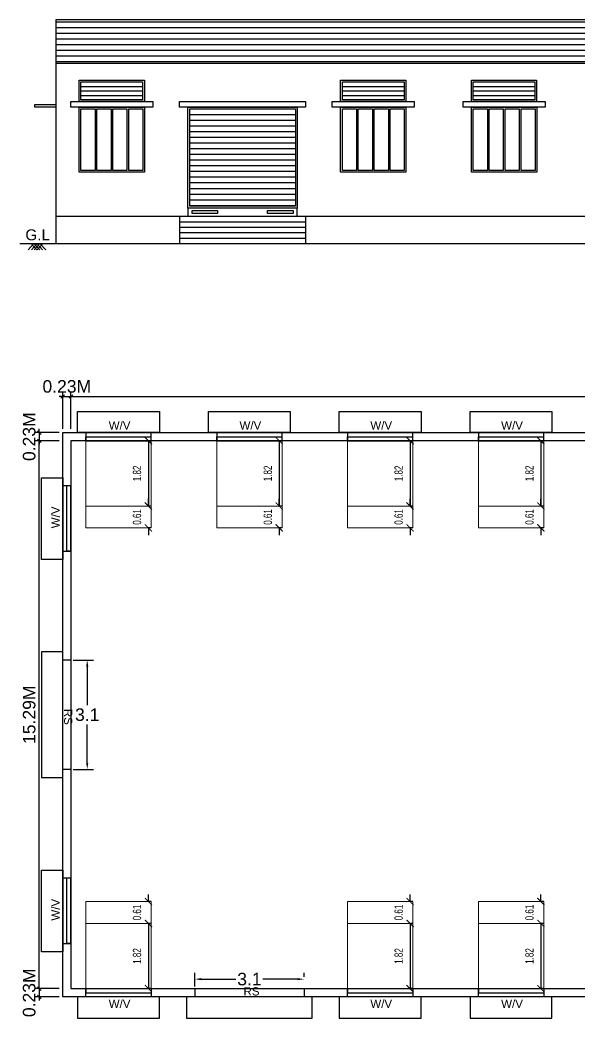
# Model space of a CAD drawing. Header units: metres. Extents: x 531 to 643, y 168 to 255.
# Drawn here: x 530.76 to 546.36, y 169.49 to 197.35 of the extents above; entities that cross this region are included whole.
import ezdxf

# ---------------------------------------------------------------- set-up
doc = ezdxf.new("R2010")
doc.units = ezdxf.units.M
doc.layers.add('BLK_1_FLR_0_BLT_UP_AREA', color=1, linetype='Continuous', plot=False)
for name, color, linetype in [('BLK_1_FLR_0_CHAJJA', 6, 'Continuous'), ('BLK_1_FLR_0_EXIT_WIDTH_DOOR', 2, 'Continuous'), ('BLK_1_FLR_0_REGULAR_ROOM_1', 117, 'Continuous'), ('WORKSHOP_AREA', 117, 'Continuous')]:
    doc.layers.add(name, color=color, linetype=linetype)
doc.layers.add('BLK_1_FLR_0_ROOM_1_LIGHT_VENTILATION_1', color=232, linetype='Continuous', lineweight=0)
doc.styles.add('architectura', font='arial.ttf')
doc.styles.add('DIM 100', font='ARIALN.TTF', dxfattribs={"width": 0.85, "height": 0.23})
doc.styles.get("Standard").update_dxf_attribs({"font": 'arial.ttf', "height": 0.35})
doc.dimstyles.new('GRID DIM 400', dxfattribs={"dimscale": 0, "dimtxt": 0.8, "dimasz": 0.2, "dimexe": 0, "dimexo": 0, "dimgap": 0.2, "dimtad": 0, "dimlfac": -0.1, "dimzin": 1, "dimdsep": 46, "dimtxsty": 'DIM 100', "dimblk": 'ARCHTICK', "dimcen": 0, "dimclrd": 256, "dimclre": 252, "dimclrt": 4, "dimazin": 0, "dimtfac": 1, "dimtix": 1, "dimtofl": 0, "dimtmove": 2, "dimatfit": 0, "dimldrblk": 'ARCHTICK', "dimfxl": 0, "dimtolj": 1, "dimtzin": 0, "dimarcsym": 0})
doc.dimstyles.new('ISO-25', dxfattribs={"dimtxt": 0.35, "dimasz": 0.1, "dimexe": 0.1, "dimexo": 0.1, "dimgap": 0.1, "dimtad": 1, "dimdsep": 46, "dimtxsty": 'Standard', "dimblk": 'OBLIQUE', "dimcen": 2.5, "dimclrd": 256, "dimclre": 256, "dimclrt": 256, "dimadec": 0, "dimazin": 0, "dimtfac": 1, "dimtix": 1, "dimtmove": 0, "dimatfit": 0, "dimldrblk": 'OBLIQUE', "dimfxl": 0, "dimlwd": -1, "dimlwe": -1, "dimarcsym": 0})
doc.dimstyles.new('STANDARD$0', dxfattribs={"dimtxt": 5, "dimasz": 4, "dimexe": 1, "dimexo": 1, "dimgap": 1, "dimtad": 1, "dimdec": 1, "dimzin": 3, "dimdsep": 46, "dimlunit": 4, "dimtxsty": 'architectura', "dimblk": 'OBLIQUE', "dimcen": 0.09375, "dimdle": 1, "dimclrd": 8, "dimclre": 8, "dimclrt": 7, "dimadec": 1, "dimazin": 0, "dimtfac": 1, "dimtdec": 1, "dimtofl": 0, "dimtmove": 2, "dimatfit": 3, "dimldrblk": 'ARCHTICK', "dimfxl": 0, "dimfrac": 2, "dimtolj": 1, "dimtzin": 0, "dimarcsym": 0})

# ---------------------------------------------------------------- blocks, each defined once
blk = doc.blocks.new('_Oblique')
at = {"color": 0, "linetype": 'ByBlock', "lineweight": -2}
blk.add_line((-0.5, -0.5), (0.5, 0.5), dxfattribs=at)
blk = doc.blocks.new('*D39')
for p, q in [((532.18, 185.932), (532.18, 186.939)), ((571.34, 185.932), (571.34, 186.939)), ((532.18, 186.839), (571.34, 186.839))]:
    blk.add_line(p, q)
at = {"layer": 'Defpoints', "color": 0}
for p in [(571.34, 186.839), (532.18, 185.832), (571.34, 185.832)]:
    blk.add_point(p, dxfattribs=at)
at = {"xscale": 0.1, "yscale": 0.1, "zscale": 0.1, "rotation": 180}
blk.add_blockref('_Oblique', (532.18, 186.839), dxfattribs=at)
at = {"xscale": 0.1, "yscale": 0.1, "zscale": 0.1}
blk.add_blockref('_Oblique', (571.34, 186.839), dxfattribs=at)
at = {"insert": (551.76, 187.118), "char_height": 0.35, "attachment_point": 5}
blk.add_mtext('39.16M', dxfattribs=at)
blk = doc.blocks.new('*D40')
for p, q in [((531.95, 185.932), (531.95, 186.939)), ((532.18, 185.932), (532.18, 186.939)), ((531.95, 186.839), (531.85, 186.839)), ((531.95, 186.839), (532.18, 186.839)), ((532.18, 186.839), (532.28, 186.839))]:
    blk.add_line(p, q)
at = {"layer": 'Defpoints', "color": 0}
for p in [(532.18, 186.839), (531.95, 185.832), (532.18, 185.832)]:
    blk.add_point(p, dxfattribs=at)
at = {"xscale": 0.1, "yscale": 0.1, "zscale": 0.1}
blk.add_blockref('_Oblique', (531.95, 186.839), dxfattribs=at)
at = {"xscale": 0.1, "yscale": 0.1, "zscale": 0.1, "rotation": 180}
blk.add_blockref('_Oblique', (532.18, 186.839), dxfattribs=at)
at = {"insert": (532.065, 187.118), "char_height": 0.35, "attachment_point": 5}
blk.add_mtext('0.23M', dxfattribs=at)
blk = doc.blocks.new('*D41')
for p, q in [((531.85, 185.602), (531.195, 185.602)), ((531.295, 170.312), (531.295, 185.602)), ((531.85, 170.312), (531.195, 170.312))]:
    blk.add_line(p, q)
at = {"layer": 'Defpoints', "color": 0}
for p in [(531.295, 185.602), (531.95, 185.602), (531.95, 170.312)]:
    blk.add_point(p, dxfattribs=at)
at = {"xscale": 0.1, "yscale": 0.1, "zscale": 0.1}
for p, rotation in [((531.295, 185.602), 90), ((531.295, 170.312), 270)]:
    blk.add_blockref('_Oblique', p, dxfattribs=dict(at, rotation=rotation))
at = {"insert": (531.016, 177.957), "char_height": 0.35, "attachment_point": 5, "rotation": 90}
blk.add_mtext('15.29M', dxfattribs=at)
blk = doc.blocks.new('*D42')
for p, q in [((531.85, 185.832), (531.195, 185.832)), ((531.295, 185.832), (531.295, 185.932)), ((531.295, 185.832), (531.295, 185.602)), ((531.85, 185.602), (531.195, 185.602)), ((531.295, 185.602), (531.295, 185.502))]:
    blk.add_line(p, q)
at = {"layer": 'Defpoints', "color": 0}
for p in [(531.95, 185.832), (531.295, 185.602), (531.95, 185.602)]:
    blk.add_point(p, dxfattribs=at)
at = {"xscale": 0.1, "yscale": 0.1, "zscale": 0.1}
for p, rotation in [((531.295, 185.832), 270), ((531.295, 185.602), 90)]:
    blk.add_blockref('_Oblique', p, dxfattribs=dict(at, rotation=rotation))
at = {"insert": (531.016, 185.717), "char_height": 0.35, "attachment_point": 5, "rotation": 90}
blk.add_mtext('0.23M', dxfattribs=at)
blk = doc.blocks.new('*D43')
for p, q in [((531.85, 170.312), (531.195, 170.312)), ((531.295, 170.312), (531.295, 170.412)), ((531.295, 170.312), (531.295, 170.082)), ((531.85, 170.082), (531.195, 170.082)), ((531.295, 170.082), (531.295, 169.982))]:
    blk.add_line(p, q)
at = {"layer": 'Defpoints', "color": 0}
for p in [(531.95, 170.312), (531.295, 170.082), (531.95, 170.082)]:
    blk.add_point(p, dxfattribs=at)
at = {"xscale": 0.1, "yscale": 0.1, "zscale": 0.1}
for p, rotation in [((531.295, 170.312), 270), ((531.295, 170.082), 90)]:
    blk.add_blockref('_Oblique', p, dxfattribs=dict(at, rotation=rotation))
at = {"insert": (531.016, 170.197), "char_height": 0.35, "attachment_point": 5, "rotation": 90}
blk.add_mtext('0.23M', dxfattribs=at)
blk = doc.blocks.new('_ArchTick')
at = {"color": 0, "linetype": 'ByBlock', "const_width": 0.15}
blk.add_lwpolyline([(-0.5, -0.5), (0.5, 0.5)], dxfattribs=at)
blk = doc.blocks.new('*D81')
at = {"layer": 'BLK_1_FLR_0_ROOM_1_LIGHT_VENTILATION_1', "color": 252, "lineweight": -2}
for p, q in [((534.42, 185.602), (534.342, 185.602)), ((534.42, 183.782), (534.342, 183.782))]:
    blk.add_line(p, q, dxfattribs=at)
at = {"layer": 'BLK_1_FLR_0_ROOM_1_LIGHT_VENTILATION_1', "lineweight": -2}
blk.add_line((534.342, 185.602), (534.342, 183.782), dxfattribs=at)
at = {"layer": 'Defpoints', "color": 0}
for p in [(534.42, 185.602), (534.342, 183.782), (534.42, 183.782)]:
    blk.add_point(p, dxfattribs=at)
at = {"layer": 'BLK_1_FLR_0_ROOM_1_LIGHT_VENTILATION_1', "lineweight": -2, "xscale": 0.2, "yscale": 0.2, "zscale": 0.2}
for p, rotation in [((534.342, 185.602), 90), ((534.342, 183.782), 270)]:
    blk.add_blockref('_ArchTick', p, dxfattribs=dict(at, rotation=rotation))
at = {"layer": 'BLK_1_FLR_0_ROOM_1_LIGHT_VENTILATION_1', "insert": (534.024, 184.692), "char_height": 0.23, "attachment_point": 5, "rotation": 90, "style": 'DIM 100'}
blk.add_mtext('\\A1;1.82', dxfattribs=at)
blk = doc.blocks.new('*D49')
at = {"layer": 'BLK_1_FLR_0_ROOM_1_LIGHT_VENTILATION_1', "lineweight": -2}
for p, q in [((534.342, 183.782), (534.342, 183.982)), ((534.342, 183.172), (534.342, 182.972))]:
    blk.add_line(p, q, dxfattribs=at)
at = {"layer": 'BLK_1_FLR_0_ROOM_1_LIGHT_VENTILATION_1', "color": 252, "lineweight": -2}
for p, q in [((534.42, 183.782), (534.342, 183.782)), ((534.42, 183.172), (534.342, 183.172))]:
    blk.add_line(p, q, dxfattribs=at)
at = {"layer": 'Defpoints', "color": 0}
for p in [(534.42, 183.782), (534.342, 183.172), (534.42, 183.172)]:
    blk.add_point(p, dxfattribs=at)
at = {"layer": 'BLK_1_FLR_0_ROOM_1_LIGHT_VENTILATION_1', "lineweight": -2, "xscale": 0.2, "yscale": 0.2, "zscale": 0.2}
for p, rotation in [((534.342, 183.782), 270), ((534.342, 183.172), 90)]:
    blk.add_blockref('_ArchTick', p, dxfattribs=dict(at, rotation=rotation))
at = {"layer": 'BLK_1_FLR_0_ROOM_1_LIGHT_VENTILATION_1', "insert": (534.024, 183.477), "char_height": 0.23, "attachment_point": 5, "rotation": 90, "style": 'DIM 100'}
blk.add_mtext('\\A1;0.61', dxfattribs=at)
blk = doc.blocks.new('*D82')
at = {"layer": 'BLK_1_FLR_0_ROOM_1_LIGHT_VENTILATION_1', "color": 252, "lineweight": -2}
for p, q in [((538.07, 185.602), (537.992, 185.602)), ((538.07, 183.782), (537.992, 183.782))]:
    blk.add_line(p, q, dxfattribs=at)
at = {"layer": 'BLK_1_FLR_0_ROOM_1_LIGHT_VENTILATION_1', "lineweight": -2}
blk.add_line((537.992, 185.602), (537.992, 183.782), dxfattribs=at)
at = {"layer": 'Defpoints', "color": 0}
for p in [(538.07, 185.602), (537.992, 183.782), (538.07, 183.782)]:
    blk.add_point(p, dxfattribs=at)
at = {"layer": 'BLK_1_FLR_0_ROOM_1_LIGHT_VENTILATION_1', "lineweight": -2, "xscale": 0.2, "yscale": 0.2, "zscale": 0.2}
for p, rotation in [((537.992, 185.602), 90), ((537.992, 183.782), 270)]:
    blk.add_blockref('_ArchTick', p, dxfattribs=dict(at, rotation=rotation))
at = {"layer": 'BLK_1_FLR_0_ROOM_1_LIGHT_VENTILATION_1', "insert": (537.674, 184.692), "char_height": 0.23, "attachment_point": 5, "rotation": 90, "style": 'DIM 100'}
blk.add_mtext('\\A1;1.82', dxfattribs=at)
blk = doc.blocks.new('*D50')
at = {"layer": 'BLK_1_FLR_0_ROOM_1_LIGHT_VENTILATION_1', "lineweight": -2}
for p, q in [((537.992, 183.782), (537.992, 183.982)), ((537.992, 183.172), (537.992, 182.972))]:
    blk.add_line(p, q, dxfattribs=at)
at = {"layer": 'BLK_1_FLR_0_ROOM_1_LIGHT_VENTILATION_1', "color": 252, "lineweight": -2}
for p, q in [((538.07, 183.782), (537.992, 183.782)), ((538.07, 183.172), (537.992, 183.172))]:
    blk.add_line(p, q, dxfattribs=at)
at = {"layer": 'Defpoints', "color": 0}
for p in [(538.07, 183.782), (537.992, 183.172), (538.07, 183.172)]:
    blk.add_point(p, dxfattribs=at)
at = {"layer": 'BLK_1_FLR_0_ROOM_1_LIGHT_VENTILATION_1', "lineweight": -2, "xscale": 0.2, "yscale": 0.2, "zscale": 0.2}
for p, rotation in [((537.992, 183.782), 270), ((537.992, 183.172), 90)]:
    blk.add_blockref('_ArchTick', p, dxfattribs=dict(at, rotation=rotation))
at = {"layer": 'BLK_1_FLR_0_ROOM_1_LIGHT_VENTILATION_1', "insert": (537.674, 183.477), "char_height": 0.23, "attachment_point": 5, "rotation": 90, "style": 'DIM 100'}
blk.add_mtext('\\A1;0.61', dxfattribs=at)
blk = doc.blocks.new('*D83')
at = {"layer": 'BLK_1_FLR_0_ROOM_1_LIGHT_VENTILATION_1', "color": 252, "lineweight": -2}
for p, q in [((541.72, 185.602), (541.642, 185.602)), ((541.72, 183.782), (541.642, 183.782))]:
    blk.add_line(p, q, dxfattribs=at)
at = {"layer": 'BLK_1_FLR_0_ROOM_1_LIGHT_VENTILATION_1', "lineweight": -2}
blk.add_line((541.642, 185.602), (541.642, 183.782), dxfattribs=at)
at = {"layer": 'Defpoints', "color": 0}
for p in [(541.72, 185.602), (541.642, 183.782), (541.72, 183.782)]:
    blk.add_point(p, dxfattribs=at)
at = {"layer": 'BLK_1_FLR_0_ROOM_1_LIGHT_VENTILATION_1', "lineweight": -2, "xscale": 0.2, "yscale": 0.2, "zscale": 0.2}
for p, rotation in [((541.642, 185.602), 90), ((541.642, 183.782), 270)]:
    blk.add_blockref('_ArchTick', p, dxfattribs=dict(at, rotation=rotation))
at = {"layer": 'BLK_1_FLR_0_ROOM_1_LIGHT_VENTILATION_1', "insert": (541.324, 184.692), "char_height": 0.23, "attachment_point": 5, "rotation": 90, "style": 'DIM 100'}
blk.add_mtext('\\A1;1.82', dxfattribs=at)
blk = doc.blocks.new('*D51')
at = {"layer": 'BLK_1_FLR_0_ROOM_1_LIGHT_VENTILATION_1', "lineweight": -2}
for p, q in [((541.642, 183.782), (541.642, 183.982)), ((541.642, 183.172), (541.642, 182.972))]:
    blk.add_line(p, q, dxfattribs=at)
at = {"layer": 'BLK_1_FLR_0_ROOM_1_LIGHT_VENTILATION_1', "color": 252, "lineweight": -2}
for p, q in [((541.72, 183.782), (541.642, 183.782)), ((541.72, 183.172), (541.642, 183.172))]:
    blk.add_line(p, q, dxfattribs=at)
at = {"layer": 'Defpoints', "color": 0}
for p in [(541.72, 183.782), (541.642, 183.172), (541.72, 183.172)]:
    blk.add_point(p, dxfattribs=at)
at = {"layer": 'BLK_1_FLR_0_ROOM_1_LIGHT_VENTILATION_1', "lineweight": -2, "xscale": 0.2, "yscale": 0.2, "zscale": 0.2}
for p, rotation in [((541.642, 183.782), 270), ((541.642, 183.172), 90)]:
    blk.add_blockref('_ArchTick', p, dxfattribs=dict(at, rotation=rotation))
at = {"layer": 'BLK_1_FLR_0_ROOM_1_LIGHT_VENTILATION_1', "insert": (541.324, 183.477), "char_height": 0.23, "attachment_point": 5, "rotation": 90, "style": 'DIM 100'}
blk.add_mtext('\\A1;0.61', dxfattribs=at)
blk = doc.blocks.new('*D54')
at = {"layer": 'BLK_1_FLR_0_ROOM_1_LIGHT_VENTILATION_1', "color": 252, "lineweight": -2}
for p, q in [((545.37, 185.602), (545.292, 185.602)), ((545.37, 183.782), (545.292, 183.782))]:
    blk.add_line(p, q, dxfattribs=at)
at = {"layer": 'BLK_1_FLR_0_ROOM_1_LIGHT_VENTILATION_1', "lineweight": -2}
blk.add_line((545.292, 185.602), (545.292, 183.782), dxfattribs=at)
at = {"layer": 'Defpoints', "color": 0}
for p in [(545.37, 185.602), (545.292, 183.782), (545.37, 183.782)]:
    blk.add_point(p, dxfattribs=at)
at = {"layer": 'BLK_1_FLR_0_ROOM_1_LIGHT_VENTILATION_1', "lineweight": -2, "xscale": 0.2, "yscale": 0.2, "zscale": 0.2}
for p, rotation in [((545.292, 185.602), 90), ((545.292, 183.782), 270)]:
    blk.add_blockref('_ArchTick', p, dxfattribs=dict(at, rotation=rotation))
at = {"layer": 'BLK_1_FLR_0_ROOM_1_LIGHT_VENTILATION_1', "insert": (544.974, 184.692), "char_height": 0.23, "attachment_point": 5, "rotation": 90, "style": 'DIM 100'}
blk.add_mtext('\\A1;1.82', dxfattribs=at)
blk = doc.blocks.new('*D17')
at = {"layer": 'BLK_1_FLR_0_ROOM_1_LIGHT_VENTILATION_1', "lineweight": -2}
for p, q in [((545.292, 183.782), (545.292, 183.982)), ((545.292, 183.172), (545.292, 182.972))]:
    blk.add_line(p, q, dxfattribs=at)
at = {"layer": 'BLK_1_FLR_0_ROOM_1_LIGHT_VENTILATION_1', "color": 252, "lineweight": -2}
for p, q in [((545.37, 183.782), (545.292, 183.782)), ((545.37, 183.172), (545.292, 183.172))]:
    blk.add_line(p, q, dxfattribs=at)
at = {"layer": 'Defpoints', "color": 0}
for p in [(545.37, 183.782), (545.292, 183.172), (545.37, 183.172)]:
    blk.add_point(p, dxfattribs=at)
at = {"layer": 'BLK_1_FLR_0_ROOM_1_LIGHT_VENTILATION_1', "lineweight": -2, "xscale": 0.2, "yscale": 0.2, "zscale": 0.2}
for p, rotation in [((545.292, 183.782), 270), ((545.292, 183.172), 90)]:
    blk.add_blockref('_ArchTick', p, dxfattribs=dict(at, rotation=rotation))
at = {"layer": 'BLK_1_FLR_0_ROOM_1_LIGHT_VENTILATION_1', "insert": (544.974, 183.477), "char_height": 0.23, "attachment_point": 5, "rotation": 90, "style": 'DIM 100'}
blk.add_mtext('\\A1;0.61', dxfattribs=at)
blk = doc.blocks.new('*D62')
at = {"layer": 'BLK_1_FLR_0_ROOM_1_LIGHT_VENTILATION_1', "color": 252, "lineweight": -2}
for p, q in [((534.42, 172.132), (534.342, 172.132)), ((534.42, 170.312), (534.342, 170.312))]:
    blk.add_line(p, q, dxfattribs=at)
at = {"layer": 'BLK_1_FLR_0_ROOM_1_LIGHT_VENTILATION_1', "lineweight": -2}
blk.add_line((534.342, 172.132), (534.342, 170.312), dxfattribs=at)
at = {"layer": 'Defpoints', "color": 0}
for p in [(534.42, 172.132), (534.342, 170.312), (534.42, 170.312)]:
    blk.add_point(p, dxfattribs=at)
at = {"layer": 'BLK_1_FLR_0_ROOM_1_LIGHT_VENTILATION_1', "lineweight": -2, "xscale": 0.2, "yscale": 0.2, "zscale": 0.2}
for p, rotation in [((534.342, 172.132), 90), ((534.342, 170.312), 270)]:
    blk.add_blockref('_ArchTick', p, dxfattribs=dict(at, rotation=rotation))
at = {"layer": 'BLK_1_FLR_0_ROOM_1_LIGHT_VENTILATION_1', "insert": (534.024, 171.222), "char_height": 0.23, "attachment_point": 5, "rotation": 90, "style": 'DIM 100'}
blk.add_mtext('\\A1;1.82', dxfattribs=at)
blk = doc.blocks.new('*D31')
at = {"layer": 'BLK_1_FLR_0_ROOM_1_LIGHT_VENTILATION_1', "lineweight": -2}
for p, q in [((534.342, 172.742), (534.342, 172.942)), ((534.342, 172.132), (534.342, 171.932))]:
    blk.add_line(p, q, dxfattribs=at)
at = {"layer": 'BLK_1_FLR_0_ROOM_1_LIGHT_VENTILATION_1', "color": 252, "lineweight": -2}
for p, q in [((534.42, 172.742), (534.342, 172.742)), ((534.42, 172.132), (534.342, 172.132))]:
    blk.add_line(p, q, dxfattribs=at)
at = {"layer": 'Defpoints', "color": 0}
for p in [(534.42, 172.742), (534.342, 172.132), (534.42, 172.132)]:
    blk.add_point(p, dxfattribs=at)
at = {"layer": 'BLK_1_FLR_0_ROOM_1_LIGHT_VENTILATION_1', "lineweight": -2, "xscale": 0.2, "yscale": 0.2, "zscale": 0.2}
for p, rotation in [((534.342, 172.742), 270), ((534.342, 172.132), 90)]:
    blk.add_blockref('_ArchTick', p, dxfattribs=dict(at, rotation=rotation))
at = {"layer": 'BLK_1_FLR_0_ROOM_1_LIGHT_VENTILATION_1', "insert": (534.024, 172.437), "char_height": 0.23, "attachment_point": 5, "rotation": 90, "style": 'DIM 100'}
blk.add_mtext('\\A1;0.61', dxfattribs=at)
blk = doc.blocks.new('*D63')
at = {"layer": 'BLK_1_FLR_0_ROOM_1_LIGHT_VENTILATION_1', "color": 252, "lineweight": -2}
for p, q in [((541.72, 172.132), (541.642, 172.132)), ((541.72, 170.312), (541.642, 170.312))]:
    blk.add_line(p, q, dxfattribs=at)
at = {"layer": 'BLK_1_FLR_0_ROOM_1_LIGHT_VENTILATION_1', "lineweight": -2}
blk.add_line((541.642, 172.132), (541.642, 170.312), dxfattribs=at)
at = {"layer": 'Defpoints', "color": 0}
for p in [(541.72, 172.132), (541.642, 170.312), (541.72, 170.312)]:
    blk.add_point(p, dxfattribs=at)
at = {"layer": 'BLK_1_FLR_0_ROOM_1_LIGHT_VENTILATION_1', "lineweight": -2, "xscale": 0.2, "yscale": 0.2, "zscale": 0.2}
for p, rotation in [((541.642, 172.132), 90), ((541.642, 170.312), 270)]:
    blk.add_blockref('_ArchTick', p, dxfattribs=dict(at, rotation=rotation))
at = {"layer": 'BLK_1_FLR_0_ROOM_1_LIGHT_VENTILATION_1', "insert": (541.324, 171.222), "char_height": 0.23, "attachment_point": 5, "rotation": 90, "style": 'DIM 100'}
blk.add_mtext('\\A1;1.82', dxfattribs=at)
blk = doc.blocks.new('*D32')
at = {"layer": 'BLK_1_FLR_0_ROOM_1_LIGHT_VENTILATION_1', "lineweight": -2}
for p, q in [((541.642, 172.742), (541.642, 172.942)), ((541.642, 172.132), (541.642, 171.932))]:
    blk.add_line(p, q, dxfattribs=at)
at = {"layer": 'BLK_1_FLR_0_ROOM_1_LIGHT_VENTILATION_1', "color": 252, "lineweight": -2}
for p, q in [((541.72, 172.742), (541.642, 172.742)), ((541.72, 172.132), (541.642, 172.132))]:
    blk.add_line(p, q, dxfattribs=at)
at = {"layer": 'Defpoints', "color": 0}
for p in [(541.72, 172.742), (541.642, 172.132), (541.72, 172.132)]:
    blk.add_point(p, dxfattribs=at)
at = {"layer": 'BLK_1_FLR_0_ROOM_1_LIGHT_VENTILATION_1', "lineweight": -2, "xscale": 0.2, "yscale": 0.2, "zscale": 0.2}
for p, rotation in [((541.642, 172.742), 270), ((541.642, 172.132), 90)]:
    blk.add_blockref('_ArchTick', p, dxfattribs=dict(at, rotation=rotation))
at = {"layer": 'BLK_1_FLR_0_ROOM_1_LIGHT_VENTILATION_1', "insert": (541.324, 172.437), "char_height": 0.23, "attachment_point": 5, "rotation": 90, "style": 'DIM 100'}
blk.add_mtext('\\A1;0.61', dxfattribs=at)
blk = doc.blocks.new('*D64')
at = {"layer": 'BLK_1_FLR_0_ROOM_1_LIGHT_VENTILATION_1', "color": 252, "lineweight": -2}
for p, q in [((545.37, 172.132), (545.292, 172.132)), ((545.37, 170.312), (545.292, 170.312))]:
    blk.add_line(p, q, dxfattribs=at)
at = {"layer": 'BLK_1_FLR_0_ROOM_1_LIGHT_VENTILATION_1', "lineweight": -2}
blk.add_line((545.292, 172.132), (545.292, 170.312), dxfattribs=at)
at = {"layer": 'Defpoints', "color": 0}
for p in [(545.37, 172.132), (545.292, 170.312), (545.37, 170.312)]:
    blk.add_point(p, dxfattribs=at)
at = {"layer": 'BLK_1_FLR_0_ROOM_1_LIGHT_VENTILATION_1', "lineweight": -2, "xscale": 0.2, "yscale": 0.2, "zscale": 0.2}
for p, rotation in [((545.292, 172.132), 90), ((545.292, 170.312), 270)]:
    blk.add_blockref('_ArchTick', p, dxfattribs=dict(at, rotation=rotation))
at = {"layer": 'BLK_1_FLR_0_ROOM_1_LIGHT_VENTILATION_1', "insert": (544.974, 171.222), "char_height": 0.23, "attachment_point": 5, "rotation": 90, "style": 'DIM 100'}
blk.add_mtext('\\A1;1.82', dxfattribs=at)
blk = doc.blocks.new('*D33')
at = {"layer": 'BLK_1_FLR_0_ROOM_1_LIGHT_VENTILATION_1', "lineweight": -2}
for p, q in [((545.292, 172.742), (545.292, 172.942)), ((545.292, 172.132), (545.292, 171.932))]:
    blk.add_line(p, q, dxfattribs=at)
at = {"layer": 'BLK_1_FLR_0_ROOM_1_LIGHT_VENTILATION_1', "color": 252, "lineweight": -2}
for p, q in [((545.37, 172.742), (545.292, 172.742)), ((545.37, 172.132), (545.292, 172.132))]:
    blk.add_line(p, q, dxfattribs=at)
at = {"layer": 'Defpoints', "color": 0}
for p in [(545.37, 172.742), (545.292, 172.132), (545.37, 172.132)]:
    blk.add_point(p, dxfattribs=at)
at = {"layer": 'BLK_1_FLR_0_ROOM_1_LIGHT_VENTILATION_1', "lineweight": -2, "xscale": 0.2, "yscale": 0.2, "zscale": 0.2}
for p, rotation in [((545.292, 172.742), 270), ((545.292, 172.132), 90)]:
    blk.add_blockref('_ArchTick', p, dxfattribs=dict(at, rotation=rotation))
at = {"layer": 'BLK_1_FLR_0_ROOM_1_LIGHT_VENTILATION_1', "insert": (544.974, 172.437), "char_height": 0.23, "attachment_point": 5, "rotation": 90, "style": 'DIM 100'}
blk.add_mtext('\\A1;0.61', dxfattribs=at)
blk = doc.blocks.new('*D84')
at = {"layer": 'BLK_1_FLR_0_EXIT_WIDTH_DOOR', "color": 0, "lineweight": -2}
for p, q in [((535.635, 170.374), (535.635, 170.757)), ((538.685, 170.64), (538.685, 170.757)), ((535.815, 170.577), (536.785, 170.577)), ((538.505, 170.577), (537.535, 170.577))]:
    blk.add_line(p, q, dxfattribs=at)
at = {"layer": 'BLK_1_FLR_0_EXIT_WIDTH_DOOR', "color": 0}
for points in [[(535.815, 170.607), (535.815, 170.547), (535.635, 170.577)], [(538.505, 170.607), (538.505, 170.547), (538.685, 170.577)]]:
    blk.add_solid(points, dxfattribs=at)
at = {"layer": 'Defpoints', "color": 0}
for p in [(538.685, 170.577), (538.685, 170.577), (535.635, 170.312)]:
    blk.add_point(p, dxfattribs=at)
at = {"layer": 'BLK_1_FLR_0_EXIT_WIDTH_DOOR', "color": 0, "insert": (537.16, 170.577), "char_height": 0.35, "attachment_point": 5}
blk.add_mtext('\\A1;3.1', dxfattribs=at)
blk = doc.blocks.new('*D85')
at = {"layer": 'BLK_1_FLR_0_EXIT_WIDTH_DOOR', "color": 0, "lineweight": -2}
for p, q in [((532.242, 179.482), (532.814, 179.482)), ((532.634, 179.302), (532.634, 178.226)), ((532.634, 176.612), (532.634, 177.688)), ((532.242, 176.432), (532.814, 176.432))]:
    blk.add_line(p, q, dxfattribs=at)
at = {"layer": 'BLK_1_FLR_0_EXIT_WIDTH_DOOR', "color": 0}
for points in [[(532.604, 179.302), (532.664, 179.302), (532.634, 179.482)], [(532.604, 176.612), (532.664, 176.612), (532.634, 176.432)]]:
    blk.add_solid(points, dxfattribs=at)
at = {"layer": 'Defpoints', "color": 0}
for p in [(532.18, 179.482), (532.18, 176.432), (532.634, 176.432)]:
    blk.add_point(p, dxfattribs=at)
at = {"layer": 'BLK_1_FLR_0_EXIT_WIDTH_DOOR', "color": 0, "insert": (532.634, 177.957), "char_height": 0.35, "attachment_point": 5}
blk.add_mtext('\\A1;3.1', dxfattribs=at)

msp = doc.modelspace()

# ---------------------------------------------------------------- hatches: boundary and pattern name
h = msp.add_hatch()
h.set_pattern_fill('LINE', color=256, scale=0.05)
h.set_pattern_definition([(0, (1443.67256, 184.44001), (0, 0.15875), [])])
h.paths.add_polyline_path([(571.378, 196.137), (571.378, 197.347), (531.758, 197.347), (531.758, 196.137)])
h = msp.add_hatch()
h.set_pattern_fill('LINE', color=256, scale=0.05)
h.set_pattern_definition([(0, (-2622.30976, -313.60636), (0, 0.15875), [])])
h.paths.add_polyline_path([(535.493, 194.867), (535.493, 192.147), (538.443, 192.147), (538.443, 194.867)])

# ---------------------------------------------------------------- linework, layer by layer
for p, q in [((531.758, 197.347), (531.758, 191.107)), ((571.378, 197.347), (531.758, 197.347)), ((531.758, 196.137), (571.378, 196.137)), ((532.458, 195.492), (534.178, 195.492)), ((532.458, 195.367), (534.178, 195.367)), ((539.753, 195.492), (541.473, 195.492)), ((539.753, 195.367), (541.473, 195.367)), ((543.403, 195.492), (545.123, 195.492)), ((543.403, 195.367), (545.123, 195.367)), ((532.458, 195.242), (534.178, 195.242)), ((539.753, 195.242), (541.473, 195.242)), ((543.403, 195.242), (545.123, 195.242)), ((535.213, 191.867), (535.213, 191.107)), ((535.213, 191.715), (538.723, 191.715)), ((538.723, 191.867), (538.723, 191.107)), ((535.213, 191.563), (538.723, 191.563)), ((535.213, 191.411), (538.723, 191.411)), ((535.213, 191.259), (538.723, 191.259)), ((532.18, 179.482), (531.95, 179.482)), ((532.18, 176.432), (531.95, 176.432)), ((532.18, 170.312), (535.635, 170.312)), ((535.635, 170.312), (535.635, 170.082)), ((538.685, 170.312), (538.685, 170.082))]:
    msp.add_line(p, q)
for points in [[(532.408, 195.067), (532.408, 195.667), (534.228, 195.667), (534.228, 195.067)], [(532.458, 195.117), (532.458, 195.617), (534.178, 195.617), (534.178, 195.117)], [(539.703, 195.067), (539.703, 195.667), (541.523, 195.667), (541.523, 195.067)], [(539.753, 195.117), (539.753, 195.617), (541.473, 195.617), (541.473, 195.117)], [(543.353, 195.067), (543.353, 195.667), (545.173, 195.667), (545.173, 195.067)], [(543.403, 195.117), (543.403, 195.617), (545.123, 195.617), (545.123, 195.117)], [(532.178, 195.067), (534.463, 195.067), (534.463, 194.917), (532.178, 194.917)], [(535.213, 195.067), (538.723, 195.067), (538.723, 194.917), (535.213, 194.917)], [(539.473, 195.067), (541.758, 195.067), (541.758, 194.917), (539.473, 194.917)], [(543.123, 195.067), (545.408, 195.067), (545.408, 194.917), (543.123, 194.917)], [(532.408, 194.917), (534.233, 194.917), (534.233, 193.097), (532.408, 193.097)], [(532.853, 193.147), (532.458, 193.147), (532.458, 194.867), (532.853, 194.867)], [(532.903, 193.147), (532.903, 194.867), (533.298, 194.867), (533.298, 193.147)], [(533.743, 194.867), (533.743, 193.147), (533.348, 193.147), (533.348, 194.867)], [(533.793, 194.867), (534.183, 194.867), (534.183, 193.147), (533.793, 193.147)], [(535.443, 194.917), (538.493, 194.917), (538.493, 192.097), (535.443, 192.097)], [(535.493, 194.867), (538.443, 194.867), (538.443, 192.147), (535.493, 192.147)], [(539.703, 194.917), (541.528, 194.917), (541.528, 193.097), (539.703, 193.097)], [(540.148, 193.147), (539.753, 193.147), (539.753, 194.867), (540.148, 194.867)], [(540.198, 193.147), (540.198, 194.867), (540.593, 194.867), (540.593, 193.147)], [(541.038, 194.867), (541.038, 193.147), (540.643, 193.147), (540.643, 194.867)], [(541.088, 194.867), (541.478, 194.867), (541.478, 193.147), (541.088, 193.147)], [(543.353, 194.917), (545.178, 194.917), (545.178, 193.097), (543.353, 193.097)], [(543.798, 193.147), (543.403, 193.147), (543.403, 194.867), (543.798, 194.867)], [(543.848, 193.147), (543.848, 194.867), (544.243, 194.867), (544.243, 193.147)], [(544.688, 194.867), (544.688, 193.147), (544.293, 193.147), (544.293, 194.867)], [(544.738, 194.867), (545.128, 194.867), (545.128, 193.147), (544.738, 193.147)], [(535.443, 191.867), (538.493, 191.867), (538.493, 192.097), (535.443, 192.097)], [(535.558, 192.025), (536.272, 192.025), (536.272, 191.945), (535.558, 191.945)], [(537.664, 192.025), (538.378, 192.025), (538.378, 191.945), (537.664, 191.945)]]:
    msp.add_lwpolyline(points, close=True)
for points in [[(531.758, 194.917), (531.168, 194.917), (531.168, 194.987), (531.758, 194.987)], [(531.758, 191.867), (571.378, 191.867)], [(530.758, 191.107), (572.378, 191.107)], [(531.149, 191.107), (530.989, 190.932)], [(531.068, 191.107), (531.228, 190.932)], [(531.238, 191.107), (531.078, 190.932)], [(531.149, 191.107), (531.309, 190.932)], [(531.315, 191.107), (531.155, 190.932)], [(531.227, 191.107), (531.386, 190.932)], [(531.396, 191.107), (531.236, 190.932)], [(531.315, 191.107), (531.475, 190.932)], [(532.6, 185.602), (534.42, 185.602), (534.42, 185.832), (532.6, 185.832), (532.6, 185.602), (532.6, 185.717), (534.42, 185.717)], [(536.25, 185.602), (538.07, 185.602), (538.07, 185.832), (536.25, 185.832), (536.25, 185.602), (536.25, 185.717), (538.07, 185.717)], [(539.9, 185.602), (541.72, 185.602), (541.72, 185.832), (539.9, 185.832), (539.9, 185.602), (539.9, 185.717), (541.72, 185.717)], [(543.55, 185.602), (545.37, 185.602), (545.37, 185.832), (543.55, 185.832), (543.55, 185.602), (543.55, 185.717), (545.37, 185.717)], [(532.18, 182.522), (532.18, 184.342), (531.95, 184.342), (531.95, 182.522), (532.18, 182.522), (532.065, 182.522), (532.065, 184.342)], [(532.18, 171.572), (532.18, 173.392), (531.95, 173.392), (531.95, 171.572), (532.18, 171.572), (532.065, 171.572), (532.065, 173.392)], [(532.6, 170.312), (534.42, 170.312), (534.42, 170.082), (532.6, 170.082), (532.6, 170.312), (532.6, 170.197), (534.42, 170.197)], [(539.9, 170.312), (541.72, 170.312), (541.72, 170.082), (539.9, 170.082), (539.9, 170.312), (539.9, 170.197), (541.72, 170.197)], [(543.55, 170.312), (545.37, 170.312), (545.37, 170.082), (543.55, 170.082), (543.55, 170.312), (543.55, 170.197), (545.37, 170.197)]]:
    msp.add_lwpolyline(points)
at = {"layer": 'BLK_1_FLR_0_BLT_UP_AREA', "color": 45}
msp.add_lwpolyline([(531.95, 185.832), (571.57, 185.832), (571.57, 170.082), (531.95, 170.082)], close=True, dxfattribs=at)
at = {"layer": 'BLK_1_FLR_0_CHAJJA'}
for points in [[(532.595, 185.832), (532.365, 185.832), (532.365, 186.422), (534.65, 186.422), (534.65, 185.832), (534.42, 185.832)], [(536.245, 185.832), (536.015, 185.832), (536.015, 186.422), (538.3, 186.422), (538.3, 185.832), (538.07, 185.832)], [(539.895, 185.832), (539.665, 185.832), (539.665, 186.422), (541.95, 186.422), (541.95, 185.832), (541.72, 185.832)], [(543.545, 185.832), (543.315, 185.832), (543.315, 186.422), (545.6, 186.422), (545.6, 185.832), (545.37, 185.832)], [(531.95, 182.517), (531.95, 182.287), (531.36, 182.287), (531.36, 184.572), (531.95, 184.572), (531.95, 184.342)], [(531.95, 179.482), (531.95, 179.712), (531.36, 179.712), (531.36, 176.202), (531.95, 176.202), (531.95, 176.432)], [(531.95, 171.567), (531.95, 171.337), (531.36, 171.337), (531.36, 173.622), (531.95, 173.622), (531.95, 173.392)], [(532.595, 170.082), (532.365, 170.082), (532.365, 169.492), (534.65, 169.492), (534.65, 170.082), (534.42, 170.082)], [(535.635, 170.082), (535.405, 170.082), (535.405, 169.492), (538.915, 169.492), (538.915, 170.082), (538.685, 170.082)], [(539.895, 170.082), (539.665, 170.082), (539.665, 169.492), (541.95, 169.492), (541.95, 170.082), (541.72, 170.082)], [(543.545, 170.082), (543.315, 170.082), (543.315, 169.492), (545.6, 169.492), (545.6, 170.082), (545.37, 170.082)]]:
    msp.add_lwpolyline(points, dxfattribs=at)
at = {"layer": 'BLK_1_FLR_0_REGULAR_ROOM_1', "color": 4, "ltscale": 400}
msp.add_lwpolyline([(532.18, 170.312), (567.328, 170.312), (567.328, 172.605), (571.34, 172.605), (571.34, 185.602), (532.18, 185.602), (532.18, 170.312)], dxfattribs=at)
at = {"layer": 'BLK_1_FLR_0_ROOM_1_LIGHT_VENTILATION_1'}
for points in [[(534.42, 185.602), (534.42, 183.782), (532.6, 183.782), (532.6, 185.602)], [(538.07, 185.602), (538.07, 183.782), (536.25, 183.782), (536.25, 185.602)], [(541.72, 185.602), (541.72, 183.782), (539.9, 183.782), (539.9, 185.602)], [(545.37, 185.602), (545.37, 183.782), (543.55, 183.782), (543.55, 185.602)], [(532.6, 183.782), (532.6, 183.172), (534.42, 183.172), (534.42, 183.782)], [(536.25, 183.782), (536.25, 183.172), (538.07, 183.172), (538.07, 183.782)], [(539.9, 183.782), (539.9, 183.172), (541.72, 183.172), (541.72, 183.782)], [(543.55, 183.782), (543.55, 183.172), (545.37, 183.172), (545.37, 183.782)], [(532.6, 172.742), (532.6, 172.132), (534.42, 172.132), (534.42, 172.742)], [(539.9, 172.742), (539.9, 172.132), (541.72, 172.132), (541.72, 172.742)], [(543.55, 172.742), (543.55, 172.132), (545.37, 172.132), (545.37, 172.742)], [(534.42, 172.132), (534.42, 170.312), (532.6, 170.312), (532.6, 172.132)], [(541.72, 172.132), (541.72, 170.312), (539.9, 170.312), (539.9, 172.132)], [(545.37, 172.132), (545.37, 170.312), (543.55, 170.312), (543.55, 172.132)]]:
    msp.add_lwpolyline(points, close=True, dxfattribs=at)
at = {"layer": 'WORKSHOP_AREA', "color": 45}
msp.add_lwpolyline([(531.95, 185.832), (571.57, 185.832), (571.57, 170.082), (531.95, 170.082)], close=True, dxfattribs=at)
msp.add_lwpolyline([(532.18, 170.312), (567.328, 170.312), (567.328, 172.605), (571.34, 172.605), (571.34, 185.602), (532.18, 185.602), (532.18, 170.312)], dxfattribs=at)

# ---------------------------------------------------------------- texts
msp.add_text('G.L', height=0.3048).set_placement((530.909, 191.198))
at = {"char_height": 0.23}
for s, insert, attachment_point in [('W/V', (533.234, 186.144), 1), ('W/V', (536.884, 186.144), 1), ('W/V', (540.534, 186.144), 1), ('W/V', (544.184, 186.144), 1), ('RS', (536.996, 170.118), 7), ('W/V', (533.234, 169.769), 7), ('W/V', (540.534, 169.769), 7), ('W/V', (544.184, 169.769), 7)]:
    msp.add_mtext_dynamic_manual_height_columns(s, width=0.37962, gutter_width=1.15, heights=[0], dxfattribs=dict(at, insert=insert, attachment_point=attachment_point))
for s, insert, attachment_point, rotation in [('W/V', (531.637, 183.161), 1, 90), ('RS', (531.986, 178.121), 7, 270), ('W/V', (531.637, 172.211), 1, 90)]:
    msp.add_mtext_dynamic_manual_height_columns(s, width=0.37962, gutter_width=1.15, heights=[0], dxfattribs=dict(at, insert=insert, attachment_point=attachment_point, rotation=rotation))

# ---------------------------------------------------------------- dimensions: what is measured, and where the dimension line sits
for base, p1, p2, picture, middle in [((532.18, 186.839), (531.95, 185.832), (532.18, 185.832), '*D40', (532.065, 187.118)), ((571.34, 186.839), (532.18, 185.832), (571.34, 185.832), '*D39', (551.76, 187.118))]:
    dim = msp.add_linear_dim(base=base, p1=p1, p2=p2, dimstyle='ISO-25', override={"dimpost": 'M'})
    dim.commit()
    dim.dimension.update_dxf_attribs({"geometry": picture, "text_midpoint": middle})
for base, p1, p2, picture, middle in [((531.295, 185.602), (531.95, 185.832), (531.95, 185.602), '*D42', (531.016, 185.717)), ((531.295, 185.602), (531.95, 170.312), (531.95, 185.602), '*D41', (531.016, 177.957)), ((531.295, 170.082), (531.95, 170.312), (531.95, 170.082), '*D43', (531.016, 170.197))]:
    dim = msp.add_linear_dim(base=base, p1=p1, p2=p2, angle=90, dimstyle='ISO-25', override={"dimpost": 'M'})
    dim.commit()
    dim.dimension.update_dxf_attribs({"geometry": picture, "text_midpoint": middle})
at = {"layer": 'BLK_1_FLR_0_EXIT_WIDTH_DOOR'}
dim = msp.add_linear_dim(base=(532.634401517, 176.431761995), p1=(532.17999651, 179.481761995), p2=(532.17999651, 176.431761995), angle=90, dimstyle='STANDARD$0', override={"dimtxt": 0.18, "dimasz": 0.18, "dimexe": 0.18, "dimexo": 0.0625, "dimgap": 0.09, "dimtad": 0, "dimtih": 1, "dimtoh": 1, "dimzin": 0, "dimlunit": 2, "dimtxsty": 'Standard', "dimcen": 0.09, "dimdle": 0, "dimclrd": 0, "dimclre": 0, "dimclrt": 0, "dimadec": 0, "dimtmove": 0, "dimfrac": 0}, dxfattribs=at)
dim.commit()
dim.dimension.update_dxf_attribs({"geometry": '*D85', "text_midpoint": (532.634401517, 177.956761995)})
dim = msp.add_linear_dim(base=(538.68499651, 170.577119172), p1=(535.63499651, 170.311761995), p2=(538.68499651, 170.577119172), dimstyle='STANDARD$0', override={"dimtxt": 0.18, "dimasz": 0.18, "dimexe": 0.18, "dimexo": 0.0625, "dimgap": 0.09, "dimtad": 0, "dimtih": 1, "dimtoh": 1, "dimzin": 0, "dimlunit": 2, "dimtxsty": 'Standard', "dimcen": 0.09, "dimdle": 0, "dimclrd": 0, "dimclre": 0, "dimclrt": 0, "dimadec": 0, "dimtmove": 0, "dimfrac": 0}, dxfattribs=at)
dim.commit()
dim.dimension.update_dxf_attribs({"geometry": '*D84', "text_midpoint": (537.15999651, 170.577119172)})
at = {"layer": 'BLK_1_FLR_0_ROOM_1_LIGHT_VENTILATION_1'}
for base, p1, p2, picture, middle in [((534.342, 183.782), (534.42, 185.602), (534.42, 183.782), '*D81', (534.024, 184.692)), ((537.992, 183.782), (538.07, 185.602), (538.07, 183.782), '*D82', (537.674, 184.692)), ((541.642, 183.782), (541.72, 185.602), (541.72, 183.782), '*D83', (541.324, 184.692)), ((545.292, 183.782), (545.37, 185.602), (545.37, 183.782), '*D54', (544.974, 184.692)), ((534.342, 183.172), (534.42, 183.782), (534.42, 183.172), '*D49', (534.024, 183.477)), ((537.992, 183.172), (538.07, 183.782), (538.07, 183.172), '*D50', (537.674, 183.477)), ((541.642, 183.172), (541.72, 183.782), (541.72, 183.172), '*D51', (541.324, 183.477)), ((545.292, 183.172), (545.37, 183.782), (545.37, 183.172), '*D17', (544.974, 183.477)), ((534.342, 172.132), (534.42, 172.742), (534.42, 172.132), '*D31', (534.024, 172.437)), ((541.642, 172.132), (541.72, 172.742), (541.72, 172.132), '*D32', (541.324, 172.437)), ((545.292, 172.132), (545.37, 172.742), (545.37, 172.132), '*D33', (544.974, 172.437)), ((534.342, 170.312), (534.42, 172.132), (534.42, 170.312), '*D62', (534.024, 171.222)), ((541.642, 170.312), (541.72, 172.132), (541.72, 170.312), '*D63', (541.324, 171.222)), ((545.292, 170.312), (545.37, 172.132), (545.37, 170.312), '*D64', (544.974, 171.222))]:
    dim = msp.add_linear_dim(base=base, p1=p1, p2=p2, angle=90, dimstyle='GRID DIM 400', override={"dimscale": 1, "dimtxt": 0.23, "dimtad": 1, "dimtoh": 1, "dimclrt": 256, "dimtmove": 0}, dxfattribs=at)
    dim.commit()
    dim.dimension.update_dxf_attribs({"geometry": picture, "text_midpoint": middle})

doc.saveas('drawing.dxf')
